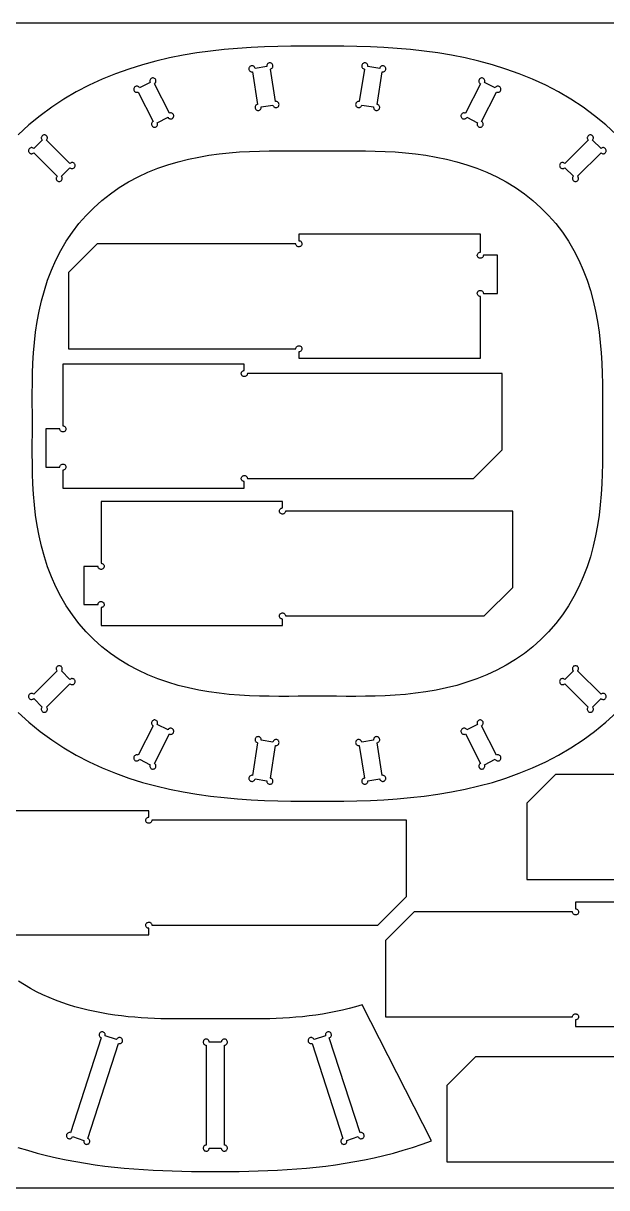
# Model space of a CAD drawing. Extents: x 0 to 2440, y -1470 to 1220.
# Drawn here: x 1014 to 1625, y 0 to 1220 of the extents above; entities that cross this region are included whole.
import ezdxf

# ---------------------------------------------------------------- set-up
doc = ezdxf.new("R2010")
doc.units = 0
doc.layers.add('CUT', color=1, linetype='Continuous')
doc.layers.add('REFERENCE-SHEET', color=8, linetype='Continuous')

msp = doc.modelspace()

# ---------------------------------------------------------------- linework, layer by layer
at = {"layer": 'CUT'}
for points in [[(1634.8, 1103.2), (1623.7, 1113.5), (1611.9, 1123.1), (1599.7, 1132.1), (1587, 1140.5), (1574, 1148.1), (1560.6, 1155.1), (1546.9, 1161.4), (1533, 1167), (1519, 1172), (1504.8, 1176.5), (1490.6, 1180.3), (1476.3, 1183.7), (1462, 1186.5), (1447.7, 1188.9), (1433.4, 1190.9), (1419.2, 1192.5), (1405.1, 1193.7), (1391, 1194.7), (1377, 1195.4), (1363, 1195.8), (1349.2, 1196.1), (1335.3, 1196.2), (1321.5, 1196.2), (1307.7, 1196.2), (1293.8, 1196.1), (1280, 1195.8), (1266, 1195.4), (1252, 1194.7), (1237.9, 1193.7), (1223.8, 1192.5), (1209.6, 1190.9), (1195.3, 1188.9), (1181, 1186.5), (1166.7, 1183.7), (1152.4, 1180.3), (1138.2, 1176.5), (1124, 1172), (1110, 1167), (1096.1, 1161.4), (1082.4, 1155.1), (1069, 1148.1), (1056, 1140.5), (1043.3, 1132.1), (1031.1, 1123.1), (1019.3, 1113.5), (1008.2, 1103.2)], [(1008.2, 498), (1019.3, 487.7), (1031.1, 478.1), (1043.3, 469.1), (1056, 460.7), (1069, 453.1), (1082.4, 446.1), (1096.1, 439.8), (1110, 434.2), (1124, 429.2), (1138.2, 424.7), (1152.4, 420.9), (1166.7, 417.5), (1181, 414.7), (1195.3, 412.3), (1209.6, 410.3), (1223.8, 408.7), (1237.9, 407.5), (1252, 406.5), (1266, 405.8), (1280, 405.4), (1293.8, 405.1), (1307.7, 405), (1321.5, 405), (1335.3, 405), (1349.2, 405.1), (1363, 405.4), (1377, 405.8), (1391, 406.5), (1405.1, 407.5), (1419.2, 408.7), (1433.4, 410.3), (1447.7, 412.3), (1462, 414.7), (1476.3, 417.5), (1490.6, 420.9), (1504.8, 424.7), (1519, 429.2), (1533, 434.2), (1546.9, 439.8), (1560.6, 446.1), (1574, 453.1), (1587, 460.7), (1599.7, 469.1), (1611.9, 478.1), (1623.7, 487.7), (1634.8, 498)], [(1688.5, 433), (1571, 433), (1541, 403), (1541, 323), (1688.5, 323)], [(955, 265), (1145, 265), (1145, 271.8), (1144.3, 271.9), (1143.7, 272.1), (1143.1, 272.4), (1142.6, 272.9), (1142.2, 273.5), (1141.9, 274.1), (1141.8, 274.8), (1141.8, 275.5), (1142, 276.1), (1142.3, 276.7), (1142.7, 277.3), (1143.3, 277.7), (1143.9, 278), (1144.5, 278.2), (1145.2, 278.2), (1145.9, 278.1), (1146.5, 277.8), (1147.1, 277.4), (1147.6, 276.9), (1147.9, 276.3), (1148.1, 275.7), (1148.2, 275), (1384.9, 275), (1414.9, 305), (1414.9, 385), (1148.2, 385), (1148.1, 384.3), (1147.9, 383.7), (1147.6, 383.1), (1147.1, 382.6), (1146.5, 382.2), (1145.9, 381.9), (1145.2, 381.8), (1144.5, 381.8), (1143.9, 382), (1143.3, 382.3), (1142.7, 382.7), (1142.3, 383.3), (1142, 383.9), (1141.8, 384.5), (1141.8, 385.2), (1141.9, 385.9), (1142.2, 386.5), (1142.6, 387.1), (1143.1, 387.6), (1143.7, 387.9), (1144.3, 388.1), (1145, 388.2), (1145, 395), (955, 395)], [(1781.9, 299), (1591.9, 299), (1591.9, 292.2), (1592.6, 292.1), (1593.3, 291.9), (1593.8, 291.6), (1594.3, 291.1), (1594.7, 290.5), (1595, 289.9), (1595.1, 289.2), (1595.1, 288.5), (1594.9, 287.9), (1594.6, 287.3), (1594.2, 286.7), (1593.7, 286.3), (1593, 286), (1592.4, 285.8), (1591.7, 285.8), (1591, 285.9), (1590.4, 286.2), (1589.8, 286.6), (1589.4, 287.1), (1589, 287.7), (1588.8, 288.3), (1588.7, 289), (1423, 289), (1393, 259), (1393, 179), (1588.7, 179), (1588.8, 179.7), (1589, 180.3), (1589.4, 180.9), (1589.8, 181.4), (1590.4, 181.8), (1591, 182.1), (1591.7, 182.2), (1592.4, 182.2), (1593, 182), (1593.7, 181.7), (1594.2, 181.3), (1594.6, 180.7), (1594.9, 180.1), (1595.1, 179.5), (1595.1, 178.8), (1595, 178.1), (1594.7, 177.5), (1594.3, 176.9), (1593.8, 176.4), (1593.3, 176.1), (1592.6, 175.9), (1591.9, 175.8), (1591.9, 169), (1781.9, 169)], [(1007.9, 42.3), (1017.9, 39.2), (1028, 36.3), (1038, 33.8), (1048.2, 31.4), (1058.3, 29.2), (1068.5, 27.3), (1078.6, 25.6), (1088.8, 24.1), (1098.9, 22.7), (1109.1, 21.5), (1119.2, 20.5), (1129.3, 19.7), (1139.4, 19), (1149.5, 18.4), (1159.6, 17.9), (1169.6, 17.6), (1179.6, 17.3), (1189.6, 17.1), (1199.6, 17), (1209.6, 17), (1219.6, 17), (1229.6, 17), (1239.6, 17.1), (1249.6, 17.3), (1259.6, 17.6), (1269.7, 17.9), (1279.7, 18.4), (1289.8, 19), (1299.9, 19.7), (1310, 20.5), (1320.2, 21.5), (1330.3, 22.7), (1340.5, 24.1), (1350.6, 25.6), (1360.8, 27.3), (1370.9, 29.2), (1381.1, 31.4), (1391.2, 33.8), (1401.3, 36.3), (1411.3, 39.2), (1421.3, 42.3), (1431.3, 45.6), (1441.1, 49.2), (1368.5, 191.7), (1361.6, 189.6), (1354.7, 187.7), (1347.8, 186), (1340.8, 184.5), (1333.9, 183.1), (1326.9, 181.9), (1319.9, 180.9), (1312.9, 180), (1306, 179.2), (1299.1, 178.6), (1292.2, 178.1), (1285.3, 177.7), (1278.4, 177.4), (1271.6, 177.1), (1264.8, 177), (1258, 176.9), (1251.3, 176.8), (1244.6, 176.8), (1237.9, 176.9), (1231.2, 176.9), (1224.6, 177), (1217.9, 177), (1211.3, 177), (1204.7, 177), (1198, 176.9), (1191.4, 176.9), (1184.7, 176.8), (1178, 176.8), (1171.2, 176.9), (1164.5, 177), (1157.7, 177.1), (1150.8, 177.4), (1144, 177.7), (1137.1, 178.1), (1130.2, 178.6), (1123.3, 179.2), (1116.3, 180), (1109.3, 180.9), (1102.4, 181.9), (1095.4, 183.1), (1088.4, 184.5), (1081.5, 186), (1074.5, 187.7), (1067.6, 189.6), (1060.7, 191.7), (1053.9, 194), (1047.2, 196.6), (1040.5, 199.3), (1033.9, 202.2), (1027.4, 205.4), (1021, 208.8), (1014.7, 212.4), (1008.6, 216.3)], [(1652.7, 137), (1487, 137), (1457, 107), (1457, 27), (1652.7, 27)]]:
    msp.add_lwpolyline(points, dxfattribs=at)
for points in [[(1275, 1134.3), (1275.2, 1133.6), (1275.5, 1133), (1276, 1132.5), (1276.5, 1132.1), (1277.1, 1131.8), (1277.8, 1131.6), (1278.5, 1131.6), (1279.1, 1131.7), (1279.8, 1132), (1280.3, 1132.4), (1280.8, 1132.9), (1281.1, 1133.5), (1281.3, 1134.2), (1281.4, 1134.8), (1281.3, 1135.5), (1281.1, 1136.2), (1280.7, 1136.8), (1280.2, 1137.2), (1279.7, 1137.6), (1279, 1137.9), (1278.4, 1138), (1277.7, 1138), (1272.3, 1172.1), (1272.9, 1172.3), (1273.5, 1172.6), (1274.1, 1173.1), (1274.5, 1173.6), (1274.8, 1174.2), (1274.9, 1174.9), (1275, 1175.6), (1274.8, 1176.2), (1274.6, 1176.9), (1274.2, 1177.4), (1273.7, 1177.9), (1273.1, 1178.2), (1272.4, 1178.4), (1271.7, 1178.5), (1271, 1178.4), (1270.4, 1178.2), (1269.8, 1177.8), (1269.3, 1177.4), (1268.9, 1176.8), (1268.7, 1176.2), (1268.6, 1175.5), (1268.6, 1174.8), (1256.2, 1172.8), (1256, 1173.5), (1255.7, 1174.1), (1255.2, 1174.6), (1254.7, 1175), (1254.1, 1175.3), (1253.4, 1175.5), (1252.7, 1175.5), (1252.1, 1175.4), (1251.4, 1175.1), (1250.9, 1174.7), (1250.4, 1174.2), (1250.1, 1173.6), (1249.9, 1173), (1249.8, 1172.3), (1249.9, 1171.6), (1250.1, 1171), (1250.5, 1170.4), (1250.9, 1169.9), (1251.5, 1169.5), (1252.1, 1169.2), (1252.8, 1169.1), (1253.5, 1169.2), (1258.9, 1135), (1258.3, 1134.8), (1257.7, 1134.5), (1257.1, 1134.1), (1256.7, 1133.5), (1256.4, 1132.9), (1256.2, 1132.2), (1256.2, 1131.6), (1256.4, 1130.9), (1256.6, 1130.3), (1257, 1129.7), (1257.5, 1129.2), (1258.1, 1128.9), (1258.8, 1128.7), (1259.5, 1128.6), (1260.1, 1128.7), (1260.8, 1128.9), (1261.4, 1129.3), (1261.9, 1129.8), (1262.3, 1130.3), (1262.5, 1131), (1262.6, 1131.6), (1262.6, 1132.3)], [(1380.4, 1132.3), (1380.4, 1131.6), (1380.5, 1131), (1380.7, 1130.3), (1381.1, 1129.8), (1381.6, 1129.3), (1382.2, 1128.9), (1382.9, 1128.7), (1383.5, 1128.6), (1384.2, 1128.7), (1384.9, 1128.9), (1385.5, 1129.2), (1386, 1129.7), (1386.4, 1130.3), (1386.6, 1130.9), (1386.8, 1131.6), (1386.8, 1132.2), (1386.6, 1132.9), (1386.3, 1133.5), (1385.9, 1134.1), (1385.3, 1134.5), (1384.7, 1134.8), (1384.1, 1135), (1389.5, 1169.2), (1390.2, 1169.1), (1390.9, 1169.2), (1391.5, 1169.5), (1392.1, 1169.9), (1392.5, 1170.4), (1392.9, 1171), (1393.1, 1171.6), (1393.2, 1172.3), (1393.1, 1173), (1392.9, 1173.6), (1392.6, 1174.2), (1392.1, 1174.7), (1391.6, 1175.1), (1390.9, 1175.4), (1390.3, 1175.5), (1389.6, 1175.5), (1388.9, 1175.3), (1388.3, 1175), (1387.8, 1174.6), (1387.3, 1174.1), (1387, 1173.5), (1386.8, 1172.8), (1374.4, 1174.8), (1374.4, 1175.5), (1374.3, 1176.2), (1374.1, 1176.8), (1373.7, 1177.4), (1373.2, 1177.8), (1372.6, 1178.2), (1372, 1178.4), (1371.3, 1178.5), (1370.6, 1178.4), (1369.9, 1178.2), (1369.3, 1177.9), (1368.8, 1177.4), (1368.4, 1176.9), (1368.2, 1176.2), (1368, 1175.6), (1368.1, 1174.9), (1368.2, 1174.2), (1368.5, 1173.6), (1368.9, 1173.1), (1369.5, 1172.6), (1370.1, 1172.3), (1370.7, 1172.1), (1365.3, 1138), (1364.6, 1138), (1364, 1137.9), (1363.3, 1137.6), (1362.8, 1137.2), (1362.3, 1136.8), (1361.9, 1136.2), (1361.7, 1135.5), (1361.6, 1134.8), (1361.7, 1134.2), (1361.9, 1133.5), (1362.2, 1132.9), (1362.7, 1132.4), (1363.2, 1132), (1363.9, 1131.7), (1364.5, 1131.6), (1365.2, 1131.6), (1365.9, 1131.8), (1366.5, 1132.1), (1367, 1132.5), (1367.5, 1133), (1367.8, 1133.6), (1368, 1134.3)], [(1165.1, 1121.5), (1165.4, 1120.9), (1165.9, 1120.4), (1166.5, 1120.1), (1167.1, 1119.8), (1167.8, 1119.8), (1168.5, 1119.8), (1169.2, 1120), (1169.8, 1120.3), (1170.3, 1120.8), (1170.7, 1121.3), (1171, 1122), (1171.1, 1122.6), (1171.1, 1123.3), (1170.9, 1124), (1170.7, 1124.6), (1170.2, 1125.2), (1169.7, 1125.6), (1169.1, 1125.9), (1168.5, 1126.1), (1167.8, 1126.2), (1167.1, 1126), (1166.5, 1125.8), (1150.8, 1156.6), (1151.3, 1157), (1151.8, 1157.5), (1152.2, 1158.1), (1152.4, 1158.7), (1152.5, 1159.4), (1152.4, 1160.1), (1152.2, 1160.7), (1151.9, 1161.3), (1151.5, 1161.8), (1150.9, 1162.2), (1150.3, 1162.5), (1149.6, 1162.7), (1148.9, 1162.7), (1148.3, 1162.5), (1147.6, 1162.2), (1147.1, 1161.8), (1146.7, 1161.3), (1146.3, 1160.7), (1146.1, 1160), (1146.1, 1159.3), (1146.2, 1158.7), (1146.5, 1158), (1135.2, 1152.3), (1134.8, 1152.9), (1134.4, 1153.4), (1133.8, 1153.7), (1133.1, 1154), (1132.5, 1154.1), (1131.8, 1154), (1131.1, 1153.8), (1130.5, 1153.5), (1130, 1153), (1129.6, 1152.5), (1129.3, 1151.8), (1129.2, 1151.2), (1129.2, 1150.5), (1129.3, 1149.8), (1129.6, 1149.2), (1130, 1148.7), (1130.6, 1148.2), (1131.2, 1147.9), (1131.8, 1147.7), (1132.5, 1147.7), (1133.2, 1147.8), (1133.8, 1148), (1149.5, 1117.2), (1149, 1116.8), (1148.5, 1116.3), (1148.1, 1115.7), (1147.9, 1115.1), (1147.8, 1114.4), (1147.8, 1113.7), (1148, 1113.1), (1148.4, 1112.5), (1148.8, 1112), (1149.4, 1111.6), (1150, 1111.3), (1150.7, 1111.1), (1151.4, 1111.1), (1152, 1111.3), (1152.6, 1111.6), (1153.2, 1112), (1153.6, 1112.5), (1154, 1113.1), (1154.1, 1113.8), (1154.2, 1114.5), (1154.1, 1115.1), (1153.8, 1115.8)], [(1489.2, 1115.8), (1488.9, 1115.1), (1488.8, 1114.5), (1488.9, 1113.8), (1489, 1113.1), (1489.4, 1112.5), (1489.8, 1112), (1490.4, 1111.6), (1491, 1111.3), (1491.6, 1111.1), (1492.3, 1111.1), (1493, 1111.3), (1493.6, 1111.6), (1494.2, 1112), (1494.6, 1112.5), (1495, 1113.1), (1495.2, 1113.7), (1495.2, 1114.4), (1495.1, 1115.1), (1494.9, 1115.7), (1494.5, 1116.3), (1494, 1116.8), (1493.5, 1117.2), (1509.2, 1148), (1509.8, 1147.8), (1510.5, 1147.7), (1511.2, 1147.7), (1511.8, 1147.9), (1512.4, 1148.2), (1513, 1148.7), (1513.4, 1149.2), (1513.7, 1149.8), (1513.8, 1150.5), (1513.8, 1151.2), (1513.7, 1151.8), (1513.4, 1152.5), (1513, 1153), (1512.5, 1153.5), (1511.9, 1153.8), (1511.2, 1154), (1510.5, 1154.1), (1509.9, 1154), (1509.2, 1153.7), (1508.6, 1153.4), (1508.2, 1152.9), (1507.8, 1152.3), (1496.5, 1158), (1496.8, 1158.7), (1496.9, 1159.3), (1496.9, 1160), (1496.7, 1160.7), (1496.3, 1161.3), (1495.9, 1161.8), (1495.4, 1162.2), (1494.7, 1162.5), (1494.1, 1162.7), (1493.4, 1162.7), (1492.7, 1162.5), (1492.1, 1162.2), (1491.5, 1161.8), (1491.1, 1161.3), (1490.8, 1160.7), (1490.6, 1160.1), (1490.5, 1159.4), (1490.6, 1158.7), (1490.8, 1158.1), (1491.2, 1157.5), (1491.7, 1157), (1492.2, 1156.6), (1476.5, 1125.8), (1475.9, 1126), (1475.2, 1126.2), (1474.5, 1126.1), (1473.9, 1125.9), (1473.3, 1125.6), (1472.8, 1125.2), (1472.3, 1124.6), (1472.1, 1124), (1471.9, 1123.3), (1471.9, 1122.6), (1472, 1122), (1472.3, 1121.3), (1472.7, 1120.8), (1473.2, 1120.3), (1473.8, 1120), (1474.5, 1119.8), (1475.2, 1119.8), (1475.9, 1119.8), (1476.5, 1120.1), (1477.1, 1120.4), (1477.6, 1120.9), (1477.9, 1121.5)], [(1062.3, 1068.7), (1062.9, 1068.3), (1063.5, 1067.9), (1064.1, 1067.8), (1064.8, 1067.8), (1065.5, 1067.9), (1066.1, 1068.1), (1066.7, 1068.5), (1067.2, 1069), (1067.5, 1069.6), (1067.7, 1070.3), (1067.8, 1070.9), (1067.7, 1071.6), (1067.5, 1072.3), (1067.2, 1072.9), (1066.7, 1073.4), (1066.1, 1073.8), (1065.5, 1074), (1064.8, 1074.1), (1064.1, 1074.1), (1063.5, 1073.9), (1062.9, 1073.6), (1062.3, 1073.2), (1037.9, 1097.7), (1038.3, 1098.2), (1038.6, 1098.8), (1038.8, 1099.5), (1038.8, 1100.2), (1038.7, 1100.8), (1038.4, 1101.5), (1038, 1102), (1037.5, 1102.5), (1036.9, 1102.8), (1036.3, 1103.1), (1035.6, 1103.1), (1034.9, 1103.1), (1034.3, 1102.8), (1033.7, 1102.5), (1033.2, 1102), (1032.8, 1101.5), (1032.5, 1100.8), (1032.4, 1100.2), (1032.4, 1099.5), (1032.6, 1098.8), (1032.9, 1098.2), (1033.3, 1097.7), (1024.4, 1088.8), (1023.9, 1089.2), (1023.3, 1089.5), (1022.6, 1089.7), (1021.9, 1089.7), (1021.3, 1089.6), (1020.6, 1089.3), (1020.1, 1088.9), (1019.6, 1088.4), (1019.3, 1087.8), (1019, 1087.2), (1019, 1086.5), (1019, 1085.8), (1019.3, 1085.2), (1019.6, 1084.6), (1020.1, 1084.1), (1020.6, 1083.7), (1021.3, 1083.4), (1021.9, 1083.3), (1022.6, 1083.3), (1023.3, 1083.5), (1023.9, 1083.8), (1024.4, 1084.2), (1048.9, 1059.8), (1048.5, 1059.2), (1048.2, 1058.6), (1048, 1058), (1048, 1057.3), (1048.1, 1056.6), (1048.3, 1056), (1048.7, 1055.4), (1049.2, 1054.9), (1049.8, 1054.6), (1050.5, 1054.4), (1051.2, 1054.3), (1051.8, 1054.4), (1052.5, 1054.6), (1053.1, 1054.9), (1053.6, 1055.4), (1054, 1056), (1054.2, 1056.6), (1054.3, 1057.3), (1054.3, 1058), (1054.2, 1058.6), (1053.8, 1059.2), (1053.4, 1059.8)], [(1589.6, 1059.8), (1589.2, 1059.2), (1588.8, 1058.6), (1588.7, 1058), (1588.7, 1057.3), (1588.8, 1056.6), (1589, 1056), (1589.4, 1055.4), (1589.9, 1054.9), (1590.5, 1054.6), (1591.2, 1054.4), (1591.8, 1054.3), (1592.5, 1054.4), (1593.2, 1054.6), (1593.8, 1054.9), (1594.3, 1055.4), (1594.7, 1056), (1594.9, 1056.6), (1595, 1057.3), (1595, 1058), (1594.8, 1058.6), (1594.5, 1059.2), (1594.1, 1059.8), (1618.6, 1084.2), (1619.1, 1083.8), (1619.7, 1083.5), (1620.4, 1083.3), (1621.1, 1083.3), (1621.7, 1083.4), (1622.4, 1083.7), (1622.9, 1084.1), (1623.4, 1084.6), (1623.7, 1085.2), (1624, 1085.8), (1624, 1086.5), (1624, 1087.2), (1623.7, 1087.8), (1623.4, 1088.4), (1622.9, 1088.9), (1622.4, 1089.3), (1621.7, 1089.6), (1621.1, 1089.7), (1620.4, 1089.7), (1619.7, 1089.5), (1619.1, 1089.2), (1618.6, 1088.8), (1609.7, 1097.7), (1610.1, 1098.2), (1610.4, 1098.8), (1610.6, 1099.5), (1610.6, 1100.2), (1610.5, 1100.8), (1610.2, 1101.5), (1609.8, 1102), (1609.3, 1102.5), (1608.7, 1102.8), (1608.1, 1103.1), (1607.4, 1103.1), (1606.7, 1103.1), (1606.1, 1102.8), (1605.5, 1102.5), (1605, 1102), (1604.6, 1101.5), (1604.3, 1100.8), (1604.2, 1100.2), (1604.2, 1099.5), (1604.4, 1098.8), (1604.7, 1098.2), (1605.1, 1097.7), (1580.7, 1073.2), (1580.1, 1073.6), (1579.5, 1073.9), (1578.9, 1074.1), (1578.2, 1074.1), (1577.5, 1074), (1576.9, 1073.8), (1576.3, 1073.4), (1575.8, 1072.9), (1575.5, 1072.3), (1575.3, 1071.6), (1575.2, 1070.9), (1575.3, 1070.3), (1575.5, 1069.6), (1575.8, 1069), (1576.3, 1068.5), (1576.9, 1068.1), (1577.5, 1067.9), (1578.2, 1067.8), (1578.9, 1067.8), (1579.5, 1067.9), (1580.1, 1068.3), (1580.7, 1068.7)], [(1620, 790.2), (1620.1, 779.7), (1620.1, 769.2), (1620, 758.6), (1619.8, 748), (1619.4, 737.3), (1618.7, 726.5), (1617.8, 715.6), (1616.6, 704.7), (1614.9, 693.8), (1612.9, 682.9), (1610.4, 672), (1607.4, 661.1), (1604, 650.4), (1599.9, 639.9), (1595.3, 629.5), (1590.2, 619.4), (1584.4, 609.6), (1578.1, 600.1), (1571.2, 591.1), (1563.7, 582.5), (1555.7, 574.4), (1547.2, 566.8), (1538.3, 559.8), (1529, 553.3), (1519.3, 547.4), (1509.3, 542.1), (1499.1, 537.3), (1488.6, 533.1), (1478, 529.5), (1467.4, 526.3), (1456.6, 523.6), (1445.8, 521.3), (1435.1, 519.5), (1424.3, 518), (1413.7, 516.9), (1403.1, 516), (1392.6, 515.5), (1382.2, 515.1), (1371.9, 514.9), (1361.7, 514.8), (1351.5, 514.8), (1341.5, 514.9), (1331.5, 515), (1321.5, 515), (1311.5, 515), (1301.5, 514.9), (1291.5, 514.8), (1281.3, 514.8), (1271.1, 514.9), (1260.8, 515.1), (1250.4, 515.5), (1239.9, 516), (1229.3, 516.9), (1218.7, 518), (1207.9, 519.5), (1197.2, 521.3), (1186.4, 523.6), (1175.6, 526.3), (1165, 529.5), (1154.4, 533.1), (1143.9, 537.3), (1133.7, 542.1), (1123.7, 547.4), (1114, 553.3), (1104.7, 559.8), (1095.8, 566.8), (1087.3, 574.4), (1079.3, 582.5), (1071.8, 591.1), (1064.9, 600.1), (1058.6, 609.6), (1052.8, 619.4), (1047.7, 629.5), (1043.1, 639.9), (1039, 650.4), (1035.6, 661.1), (1032.6, 672), (1030.1, 682.9), (1028.1, 693.8), (1026.4, 704.7), (1025.2, 715.6), (1024.3, 726.5), (1023.6, 737.3), (1023.2, 748), (1023, 758.6), (1022.9, 769.2), (1022.9, 779.7), (1023, 790.2), (1023, 800.6), (1023, 811), (1022.9, 821.5), (1022.9, 832), (1023, 842.6), (1023.2, 853.2), (1023.6, 863.9), (1024.3, 874.7), (1025.2, 885.6), (1026.4, 896.5), (1028.1, 907.4), (1030.1, 918.3), (1032.6, 929.2), (1035.6, 940.1), (1039, 950.8), (1043.1, 961.3), (1047.7, 971.7), (1052.8, 981.8), (1058.6, 991.6), (1064.9, 1001.1), (1071.8, 1010.1), (1079.3, 1018.7), (1087.3, 1026.8), (1095.8, 1034.4), (1104.7, 1041.4), (1114, 1047.9), (1123.7, 1053.8), (1133.7, 1059.1), (1143.9, 1063.9), (1154.4, 1068.1), (1165, 1071.7), (1175.6, 1074.9), (1186.4, 1077.6), (1197.2, 1079.9), (1207.9, 1081.7), (1218.7, 1083.2), (1229.3, 1084.3), (1239.9, 1085.2), (1250.4, 1085.7), (1260.8, 1086.1), (1271.1, 1086.3), (1281.3, 1086.4), (1291.5, 1086.4), (1301.5, 1086.3), (1311.5, 1086.2), (1321.5, 1086.2), (1331.5, 1086.2), (1341.5, 1086.3), (1351.5, 1086.4), (1361.7, 1086.4), (1371.9, 1086.3), (1382.2, 1086.1), (1392.6, 1085.7), (1403.1, 1085.2), (1413.7, 1084.3), (1424.3, 1083.2), (1435.1, 1081.7), (1445.8, 1079.9), (1456.6, 1077.6), (1467.4, 1074.9), (1478, 1071.7), (1488.6, 1068.1), (1499.1, 1063.9), (1509.3, 1059.1), (1519.3, 1053.8), (1529, 1047.9), (1538.3, 1041.4), (1547.2, 1034.4), (1555.7, 1026.8), (1563.7, 1018.7), (1571.2, 1010.1), (1578.1, 1001.1), (1584.4, 991.6), (1590.2, 981.8), (1595.3, 971.7), (1599.9, 961.3), (1604, 950.8), (1607.4, 940.1), (1610.4, 929.2), (1612.9, 918.3), (1614.9, 907.4), (1616.6, 896.5), (1617.8, 885.6), (1618.7, 874.7), (1619.4, 863.9), (1619.8, 853.2), (1620, 842.6), (1620.1, 832), (1620.1, 821.5), (1620, 811), (1620, 800.6)], [(1492.2, 869), (1492.2, 933.8), (1491.5, 933.9), (1490.9, 934.1), (1490.3, 934.4), (1489.8, 934.9), (1489.4, 935.5), (1489.1, 936.1), (1489, 936.8), (1489, 937.5), (1489.2, 938.1), (1489.5, 938.7), (1489.9, 939.3), (1490.5, 939.7), (1491.1, 940), (1491.7, 940.2), (1492.4, 940.2), (1493.1, 940.1), (1493.7, 939.8), (1494.3, 939.4), (1494.7, 938.9), (1495.1, 938.3), (1495.3, 937.7), (1495.4, 937), (1510.2, 937), (1510.2, 977), (1495.4, 977), (1495.3, 976.3), (1495.1, 975.7), (1494.7, 975.1), (1494.3, 974.6), (1493.7, 974.2), (1493.1, 973.9), (1492.4, 973.8), (1491.7, 973.8), (1491.1, 974), (1490.5, 974.3), (1489.9, 974.7), (1489.5, 975.3), (1489.2, 975.9), (1489, 976.5), (1489, 977.2), (1489.1, 977.9), (1489.4, 978.5), (1489.8, 979.1), (1490.3, 979.6), (1490.9, 979.9), (1491.5, 980.1), (1492.2, 980.2), (1492.2, 999), (1302.2, 999), (1302.2, 992.2), (1302.9, 992.1), (1303.5, 991.9), (1304.1, 991.6), (1304.6, 991.1), (1305, 990.5), (1305.3, 989.9), (1305.4, 989.2), (1305.4, 988.5), (1305.2, 987.9), (1304.9, 987.3), (1304.4, 986.7), (1303.9, 986.3), (1303.3, 986), (1302.6, 985.8), (1302, 985.8), (1301.3, 985.9), (1300.7, 986.2), (1300.1, 986.6), (1299.6, 987.1), (1299.3, 987.7), (1299.1, 988.3), (1299, 989), (1091, 989), (1061, 959), (1061, 879), (1299, 879), (1299.1, 879.7), (1299.3, 880.3), (1299.6, 880.9), (1300.1, 881.4), (1300.7, 881.8), (1301.3, 882.1), (1302, 882.2), (1302.6, 882.2), (1303.3, 882), (1303.9, 881.7), (1304.4, 881.3), (1304.9, 880.7), (1305.2, 880.1), (1305.4, 879.5), (1305.4, 878.8), (1305.3, 878.1), (1305, 877.5), (1304.6, 876.9), (1304.1, 876.4), (1303.5, 876.1), (1302.9, 875.9), (1302.2, 875.8), (1302.2, 869)], [(1055, 863), (1055, 798.2), (1055.7, 798.1), (1056.3, 797.9), (1056.9, 797.6), (1057.4, 797.1), (1057.8, 796.5), (1058.1, 795.9), (1058.2, 795.2), (1058.2, 794.5), (1058, 793.9), (1057.7, 793.3), (1057.3, 792.7), (1056.7, 792.3), (1056.1, 792), (1055.5, 791.8), (1054.8, 791.8), (1054.1, 791.9), (1053.5, 792.2), (1052.9, 792.6), (1052.4, 793.1), (1052.1, 793.7), (1051.9, 794.3), (1051.8, 795), (1037, 795), (1037, 755), (1051.8, 755), (1051.9, 755.7), (1052.1, 756.3), (1052.4, 756.9), (1052.9, 757.4), (1053.5, 757.8), (1054.1, 758.1), (1054.8, 758.2), (1055.5, 758.2), (1056.1, 758), (1056.7, 757.7), (1057.3, 757.3), (1057.7, 756.7), (1058, 756.1), (1058.2, 755.5), (1058.2, 754.8), (1058.1, 754.1), (1057.8, 753.5), (1057.4, 752.9), (1056.9, 752.4), (1056.3, 752.1), (1055.7, 751.9), (1055, 751.8), (1055, 733), (1245, 733), (1245, 739.8), (1244.3, 739.9), (1243.7, 740.1), (1243.1, 740.4), (1242.6, 740.9), (1242.2, 741.5), (1241.9, 742.1), (1241.8, 742.8), (1241.8, 743.5), (1242, 744.1), (1242.3, 744.7), (1242.7, 745.3), (1243.3, 745.7), (1243.9, 746), (1244.5, 746.2), (1245.2, 746.2), (1245.9, 746.1), (1246.5, 745.8), (1247.1, 745.4), (1247.6, 744.9), (1247.9, 744.3), (1248.1, 743.7), (1248.2, 743), (1484.9, 743), (1514.9, 773), (1514.9, 853), (1248.2, 853), (1248.1, 852.3), (1247.9, 851.7), (1247.6, 851.1), (1247.1, 850.6), (1246.5, 850.2), (1245.9, 849.9), (1245.2, 849.8), (1244.5, 849.8), (1243.9, 850), (1243.3, 850.3), (1242.7, 850.7), (1242.3, 851.3), (1242, 851.9), (1241.8, 852.5), (1241.8, 853.2), (1241.9, 853.9), (1242.2, 854.5), (1242.6, 855.1), (1243.1, 855.6), (1243.7, 855.9), (1244.3, 856.1), (1245, 856.2), (1245, 863)], [(1095, 719), (1095, 654.2), (1095.7, 654.1), (1096.3, 653.9), (1096.9, 653.6), (1097.4, 653.1), (1097.8, 652.5), (1098.1, 651.9), (1098.2, 651.2), (1098.2, 650.5), (1098, 649.9), (1097.7, 649.3), (1097.3, 648.7), (1096.7, 648.3), (1096.1, 648), (1095.5, 647.8), (1094.8, 647.8), (1094.1, 647.9), (1093.5, 648.2), (1092.9, 648.6), (1092.4, 649.1), (1092.1, 649.7), (1091.9, 650.3), (1091.8, 651), (1077, 651), (1077, 611), (1091.8, 611), (1091.9, 611.7), (1092.1, 612.3), (1092.4, 612.9), (1092.9, 613.4), (1093.5, 613.8), (1094.1, 614.1), (1094.8, 614.2), (1095.5, 614.2), (1096.1, 614), (1096.7, 613.7), (1097.3, 613.3), (1097.7, 612.7), (1098, 612.1), (1098.2, 611.5), (1098.2, 610.8), (1098.1, 610.1), (1097.8, 609.5), (1097.4, 608.9), (1096.9, 608.4), (1096.3, 608.1), (1095.7, 607.9), (1095, 607.8), (1095, 589), (1285, 589), (1285, 595.8), (1284.3, 595.9), (1283.7, 596.1), (1283.1, 596.4), (1282.6, 596.9), (1282.2, 597.5), (1281.9, 598.1), (1281.8, 598.8), (1281.8, 599.5), (1282, 600.1), (1282.3, 600.7), (1282.7, 601.3), (1283.3, 601.7), (1283.9, 602), (1284.5, 602.2), (1285.2, 602.2), (1285.9, 602.1), (1286.5, 601.8), (1287.1, 601.4), (1287.6, 600.9), (1287.9, 600.3), (1288.1, 599.7), (1288.2, 599), (1496.2, 599), (1526.2, 629), (1526.2, 709), (1288.2, 709), (1288.1, 708.3), (1287.9, 707.7), (1287.6, 707.1), (1287.1, 706.6), (1286.5, 706.2), (1285.9, 705.9), (1285.2, 705.8), (1284.5, 705.8), (1283.9, 706), (1283.3, 706.3), (1282.7, 706.7), (1282.3, 707.3), (1282, 707.9), (1281.8, 708.5), (1281.8, 709.2), (1281.9, 709.9), (1282.2, 710.5), (1282.6, 711.1), (1283.1, 711.6), (1283.7, 711.9), (1284.3, 712.1), (1285, 712.2), (1285, 719)], [(1053.4, 541.4), (1053.8, 542), (1054.2, 542.6), (1054.3, 543.2), (1054.3, 543.9), (1054.2, 544.6), (1054, 545.2), (1053.6, 545.8), (1053.1, 546.3), (1052.5, 546.6), (1051.8, 546.8), (1051.2, 546.9), (1050.5, 546.8), (1049.8, 546.6), (1049.2, 546.3), (1048.7, 545.8), (1048.3, 545.2), (1048.1, 544.6), (1048, 543.9), (1048, 543.2), (1048.2, 542.6), (1048.5, 542), (1048.9, 541.4), (1024.4, 517), (1023.9, 517.4), (1023.3, 517.7), (1022.6, 517.9), (1021.9, 517.9), (1021.3, 517.8), (1020.6, 517.5), (1020.1, 517.1), (1019.6, 516.6), (1019.3, 516), (1019, 515.4), (1019, 514.7), (1019, 514), (1019.3, 513.4), (1019.6, 512.8), (1020.1, 512.3), (1020.6, 511.9), (1021.3, 511.6), (1021.9, 511.5), (1022.6, 511.5), (1023.3, 511.7), (1023.9, 512), (1024.4, 512.4), (1033.3, 503.5), (1032.9, 503), (1032.6, 502.4), (1032.4, 501.7), (1032.4, 501), (1032.5, 500.4), (1032.8, 499.7), (1033.2, 499.2), (1033.7, 498.7), (1034.3, 498.4), (1034.9, 498.1), (1035.6, 498.1), (1036.3, 498.1), (1036.9, 498.4), (1037.5, 498.7), (1038, 499.2), (1038.4, 499.7), (1038.7, 500.4), (1038.8, 501), (1038.8, 501.7), (1038.6, 502.4), (1038.3, 503), (1037.9, 503.5), (1062.3, 528), (1062.9, 527.6), (1063.5, 527.3), (1064.1, 527.1), (1064.8, 527.1), (1065.5, 527.2), (1066.1, 527.4), (1066.7, 527.8), (1067.2, 528.3), (1067.5, 528.9), (1067.7, 529.6), (1067.8, 530.3), (1067.7, 530.9), (1067.5, 531.6), (1067.2, 532.2), (1066.7, 532.7), (1066.1, 533.1), (1065.5, 533.3), (1064.8, 533.4), (1064.1, 533.4), (1063.5, 533.3), (1062.9, 532.9), (1062.3, 532.5)], [(1580.7, 532.5), (1580.1, 532.9), (1579.5, 533.3), (1578.9, 533.4), (1578.2, 533.4), (1577.5, 533.3), (1576.9, 533.1), (1576.3, 532.7), (1575.8, 532.2), (1575.5, 531.6), (1575.3, 530.9), (1575.2, 530.3), (1575.3, 529.6), (1575.5, 528.9), (1575.8, 528.3), (1576.3, 527.8), (1576.9, 527.4), (1577.5, 527.2), (1578.2, 527.1), (1578.9, 527.1), (1579.5, 527.3), (1580.1, 527.6), (1580.7, 528), (1605.1, 503.5), (1604.7, 503), (1604.4, 502.4), (1604.2, 501.7), (1604.2, 501), (1604.3, 500.4), (1604.6, 499.7), (1605, 499.2), (1605.5, 498.7), (1606.1, 498.4), (1606.7, 498.1), (1607.4, 498.1), (1608.1, 498.1), (1608.7, 498.4), (1609.3, 498.7), (1609.8, 499.2), (1610.2, 499.7), (1610.5, 500.4), (1610.6, 501), (1610.6, 501.7), (1610.4, 502.4), (1610.1, 503), (1609.7, 503.5), (1618.6, 512.4), (1619.1, 512), (1619.7, 511.7), (1620.4, 511.5), (1621.1, 511.5), (1621.7, 511.6), (1622.4, 511.9), (1622.9, 512.3), (1623.4, 512.8), (1623.7, 513.4), (1624, 514), (1624, 514.7), (1624, 515.4), (1623.7, 516), (1623.4, 516.6), (1622.9, 517.1), (1622.4, 517.5), (1621.7, 517.8), (1621.1, 517.9), (1620.4, 517.9), (1619.7, 517.7), (1619.1, 517.4), (1618.6, 517), (1594.1, 541.4), (1594.5, 542), (1594.8, 542.6), (1595, 543.2), (1595, 543.9), (1594.9, 544.6), (1594.7, 545.2), (1594.3, 545.8), (1593.8, 546.3), (1593.2, 546.6), (1592.5, 546.8), (1591.8, 546.9), (1591.2, 546.8), (1590.5, 546.6), (1589.9, 546.3), (1589.4, 545.8), (1589, 545.2), (1588.8, 544.6), (1588.7, 543.9), (1588.7, 543.2), (1588.8, 542.6), (1589.2, 542), (1589.6, 541.4)], [(1153.8, 485.4), (1154.1, 486.1), (1154.2, 486.7), (1154.1, 487.4), (1154, 488.1), (1153.6, 488.7), (1153.2, 489.2), (1152.6, 489.6), (1152, 489.9), (1151.4, 490.1), (1150.7, 490.1), (1150, 489.9), (1149.4, 489.6), (1148.8, 489.2), (1148.4, 488.7), (1148, 488.1), (1147.8, 487.5), (1147.8, 486.8), (1147.9, 486.1), (1148.1, 485.5), (1148.5, 484.9), (1149, 484.4), (1149.5, 484), (1133.8, 453.2), (1133.2, 453.4), (1132.5, 453.5), (1131.8, 453.5), (1131.2, 453.3), (1130.6, 453), (1130, 452.5), (1129.6, 452), (1129.3, 451.4), (1129.2, 450.7), (1129.2, 450), (1129.3, 449.4), (1129.6, 448.7), (1130, 448.2), (1130.5, 447.7), (1131.1, 447.4), (1131.8, 447.2), (1132.5, 447.1), (1133.1, 447.2), (1133.8, 447.5), (1134.4, 447.8), (1134.8, 448.3), (1135.2, 448.9), (1146.5, 443.2), (1146.2, 442.5), (1146.1, 441.9), (1146.1, 441.2), (1146.3, 440.5), (1146.7, 439.9), (1147.1, 439.4), (1147.6, 439), (1148.3, 438.7), (1148.9, 438.5), (1149.6, 438.5), (1150.3, 438.7), (1150.9, 439), (1151.5, 439.4), (1151.9, 439.9), (1152.2, 440.5), (1152.4, 441.1), (1152.5, 441.8), (1152.4, 442.5), (1152.2, 443.1), (1151.8, 443.7), (1151.3, 444.2), (1150.8, 444.6), (1166.5, 475.4), (1167.1, 475.2), (1167.8, 475), (1168.5, 475.1), (1169.1, 475.3), (1169.7, 475.6), (1170.2, 476), (1170.7, 476.6), (1170.9, 477.2), (1171.1, 477.9), (1171.1, 478.6), (1171, 479.2), (1170.7, 479.9), (1170.3, 480.4), (1169.8, 480.9), (1169.2, 481.2), (1168.5, 481.4), (1167.8, 481.4), (1167.1, 481.4), (1166.5, 481.1), (1165.9, 480.8), (1165.4, 480.3), (1165.1, 479.7)], [(1477.9, 479.7), (1477.6, 480.3), (1477.1, 480.8), (1476.5, 481.1), (1475.9, 481.4), (1475.2, 481.4), (1474.5, 481.4), (1473.8, 481.2), (1473.2, 480.9), (1472.7, 480.4), (1472.3, 479.9), (1472, 479.2), (1471.9, 478.6), (1471.9, 477.9), (1472.1, 477.2), (1472.3, 476.6), (1472.8, 476), (1473.3, 475.6), (1473.9, 475.3), (1474.5, 475.1), (1475.2, 475), (1475.9, 475.2), (1476.5, 475.4), (1492.2, 444.6), (1491.7, 444.2), (1491.2, 443.7), (1490.8, 443.1), (1490.6, 442.5), (1490.5, 441.8), (1490.6, 441.1), (1490.8, 440.5), (1491.1, 439.9), (1491.5, 439.4), (1492.1, 439), (1492.7, 438.7), (1493.4, 438.5), (1494.1, 438.5), (1494.7, 438.7), (1495.4, 439), (1495.9, 439.4), (1496.3, 439.9), (1496.7, 440.5), (1496.9, 441.2), (1496.9, 441.9), (1496.8, 442.5), (1496.5, 443.2), (1507.8, 448.9), (1508.2, 448.3), (1508.6, 447.8), (1509.2, 447.5), (1509.9, 447.2), (1510.5, 447.1), (1511.2, 447.2), (1511.9, 447.4), (1512.5, 447.7), (1513, 448.2), (1513.4, 448.7), (1513.7, 449.4), (1513.8, 450), (1513.8, 450.7), (1513.7, 451.4), (1513.4, 452), (1513, 452.5), (1512.4, 453), (1511.8, 453.3), (1511.2, 453.5), (1510.5, 453.5), (1509.8, 453.4), (1509.2, 453.2), (1493.5, 484), (1494, 484.4), (1494.5, 484.9), (1494.9, 485.5), (1495.1, 486.1), (1495.2, 486.8), (1495.2, 487.5), (1495, 488.1), (1494.6, 488.7), (1494.2, 489.2), (1493.6, 489.6), (1493, 489.9), (1492.3, 490.1), (1491.6, 490.1), (1491, 489.9), (1490.4, 489.6), (1489.8, 489.2), (1489.4, 488.7), (1489, 488.1), (1488.9, 487.4), (1488.8, 486.7), (1488.9, 486.1), (1489.2, 485.4)], [(1262.6, 468.9), (1262.6, 469.6), (1262.5, 470.2), (1262.3, 470.9), (1261.9, 471.4), (1261.4, 471.9), (1260.8, 472.3), (1260.1, 472.5), (1259.5, 472.6), (1258.8, 472.5), (1258.1, 472.3), (1257.5, 472), (1257, 471.5), (1256.6, 470.9), (1256.4, 470.3), (1256.2, 469.6), (1256.2, 469), (1256.4, 468.3), (1256.7, 467.7), (1257.1, 467.1), (1257.7, 466.7), (1258.3, 466.4), (1258.9, 466.2), (1253.5, 432), (1252.8, 432.1), (1252.1, 432), (1251.5, 431.7), (1250.9, 431.3), (1250.5, 430.8), (1250.1, 430.2), (1249.9, 429.6), (1249.8, 428.9), (1249.9, 428.2), (1250.1, 427.6), (1250.4, 427), (1250.9, 426.5), (1251.4, 426.1), (1252.1, 425.8), (1252.7, 425.7), (1253.4, 425.7), (1254.1, 425.9), (1254.7, 426.2), (1255.2, 426.6), (1255.7, 427.1), (1256, 427.7), (1256.2, 428.4), (1268.6, 426.4), (1268.6, 425.7), (1268.7, 425), (1268.9, 424.4), (1269.3, 423.8), (1269.8, 423.4), (1270.4, 423), (1271, 422.8), (1271.7, 422.7), (1272.4, 422.8), (1273.1, 423), (1273.7, 423.3), (1274.2, 423.8), (1274.6, 424.3), (1274.8, 425), (1275, 425.6), (1274.9, 426.3), (1274.8, 427), (1274.5, 427.6), (1274.1, 428.1), (1273.5, 428.6), (1272.9, 428.9), (1272.3, 429.1), (1277.7, 463.2), (1278.4, 463.2), (1279, 463.3), (1279.7, 463.6), (1280.2, 464), (1280.7, 464.4), (1281.1, 465), (1281.3, 465.7), (1281.4, 466.4), (1281.3, 467), (1281.1, 467.7), (1280.8, 468.3), (1280.3, 468.8), (1279.8, 469.2), (1279.1, 469.5), (1278.5, 469.6), (1277.8, 469.6), (1277.1, 469.4), (1276.5, 469.1), (1276, 468.7), (1275.5, 468.2), (1275.2, 467.6), (1275, 466.9)], [(1368, 466.9), (1367.8, 467.6), (1367.5, 468.2), (1367, 468.7), (1366.5, 469.1), (1365.9, 469.4), (1365.2, 469.6), (1364.5, 469.6), (1363.9, 469.5), (1363.2, 469.2), (1362.7, 468.8), (1362.2, 468.3), (1361.9, 467.7), (1361.7, 467), (1361.6, 466.4), (1361.7, 465.7), (1361.9, 465), (1362.3, 464.4), (1362.8, 464), (1363.3, 463.6), (1364, 463.3), (1364.6, 463.2), (1365.3, 463.2), (1370.7, 429.1), (1370.1, 428.9), (1369.5, 428.6), (1368.9, 428.1), (1368.5, 427.6), (1368.2, 427), (1368.1, 426.3), (1368, 425.6), (1368.2, 425), (1368.4, 424.3), (1368.8, 423.8), (1369.3, 423.3), (1369.9, 423), (1370.6, 422.8), (1371.3, 422.7), (1372, 422.8), (1372.6, 423), (1373.2, 423.4), (1373.7, 423.8), (1374.1, 424.4), (1374.3, 425), (1374.4, 425.7), (1374.4, 426.4), (1386.8, 428.4), (1387, 427.7), (1387.3, 427.1), (1387.8, 426.6), (1388.3, 426.2), (1388.9, 425.9), (1389.6, 425.7), (1390.3, 425.7), (1390.9, 425.8), (1391.6, 426.1), (1392.1, 426.5), (1392.6, 427), (1392.9, 427.6), (1393.1, 428.2), (1393.2, 428.9), (1393.1, 429.6), (1392.9, 430.2), (1392.5, 430.8), (1392.1, 431.3), (1391.5, 431.7), (1390.9, 432), (1390.2, 432.1), (1389.5, 432), (1384.1, 466.2), (1384.7, 466.4), (1385.3, 466.7), (1385.9, 467.1), (1386.3, 467.7), (1386.6, 468.3), (1386.8, 469), (1386.8, 469.6), (1386.6, 470.3), (1386.4, 470.9), (1386, 471.5), (1385.5, 472), (1384.9, 472.3), (1384.2, 472.5), (1383.5, 472.6), (1382.9, 472.5), (1382.2, 472.3), (1381.6, 471.9), (1381.1, 471.4), (1380.7, 470.9), (1380.5, 470.2), (1380.4, 469.6), (1380.4, 468.9)], [(1099.3, 159.1), (1099.4, 159.7), (1099.4, 160.4), (1099.2, 161.1), (1099, 161.7), (1098.5, 162.3), (1098, 162.7), (1097.4, 163), (1096.8, 163.2), (1096.1, 163.3), (1095.4, 163.2), (1094.8, 162.9), (1094.2, 162.5), (1093.7, 162.1), (1093.3, 161.5), (1093.1, 160.8), (1093, 160.2), (1093.1, 159.5), (1093.3, 158.8), (1093.6, 158.2), (1094.1, 157.7), (1094.6, 157.3), (1095.2, 157), (1062.9, 57.5), (1062.2, 57.7), (1061.5, 57.7), (1060.9, 57.5), (1060.3, 57.2), (1059.7, 56.8), (1059.3, 56.3), (1058.9, 55.7), (1058.8, 55), (1058.7, 54.4), (1058.8, 53.7), (1059.1, 53), (1059.4, 52.5), (1059.9, 52), (1060.5, 51.6), (1061.1, 51.4), (1061.8, 51.3), (1062.5, 51.3), (1063.2, 51.5), (1063.8, 51.9), (1064.3, 52.3), (1064.7, 52.9), (1065, 53.5), (1076.9, 49.6), (1076.8, 48.9), (1076.8, 48.3), (1077, 47.6), (1077.2, 47), (1077.7, 46.4), (1078.2, 46), (1078.8, 45.7), (1079.4, 45.5), (1080.1, 45.4), (1080.8, 45.5), (1081.4, 45.8), (1082, 46.1), (1082.5, 46.6), (1082.9, 47.2), (1083.1, 47.9), (1083.2, 48.5), (1083.1, 49.2), (1082.9, 49.9), (1082.6, 50.5), (1082.1, 51), (1081.6, 51.4), (1081, 51.7), (1113.3, 151.1), (1114, 151), (1114.6, 151), (1115.3, 151.2), (1115.9, 151.5), (1116.5, 151.9), (1116.9, 152.4), (1117.3, 153), (1117.4, 153.6), (1117.5, 154.3), (1117.4, 155), (1117.1, 155.6), (1116.8, 156.2), (1116.3, 156.7), (1115.7, 157.1), (1115.1, 157.3), (1114.4, 157.4), (1113.7, 157.3), (1113, 157.1), (1112.4, 156.8), (1111.9, 156.4), (1111.5, 155.8), (1111.2, 155.2)], [(1318, 155.2), (1317.7, 155.8), (1317.3, 156.4), (1316.8, 156.8), (1316.2, 157.1), (1315.6, 157.3), (1314.9, 157.4), (1314.2, 157.3), (1313.6, 157.1), (1313, 156.7), (1312.5, 156.2), (1312.1, 155.6), (1311.9, 155), (1311.8, 154.3), (1311.8, 153.6), (1312, 153), (1312.3, 152.4), (1312.8, 151.9), (1313.3, 151.5), (1313.9, 151.2), (1314.6, 151), (1315.3, 151), (1316, 151.1), (1348.3, 51.7), (1347.7, 51.4), (1347.1, 51), (1346.6, 50.5), (1346.3, 49.9), (1346.1, 49.2), (1346.1, 48.5), (1346.2, 47.9), (1346.4, 47.2), (1346.8, 46.6), (1347.2, 46.1), (1347.8, 45.8), (1348.5, 45.5), (1349.1, 45.4), (1349.8, 45.5), (1350.5, 45.7), (1351.1, 46), (1351.6, 46.4), (1352, 47), (1352.3, 47.6), (1352.4, 48.3), (1352.4, 48.9), (1352.3, 49.6), (1364.3, 53.5), (1364.6, 52.9), (1365, 52.3), (1365.5, 51.9), (1366.1, 51.5), (1366.7, 51.3), (1367.4, 51.3), (1368.1, 51.4), (1368.7, 51.6), (1369.3, 52), (1369.8, 52.5), (1370.2, 53), (1370.4, 53.7), (1370.5, 54.4), (1370.5, 55), (1370.3, 55.7), (1370, 56.3), (1369.5, 56.8), (1369, 57.2), (1368.4, 57.5), (1367.7, 57.7), (1367, 57.7), (1366.3, 57.5), (1334, 157), (1334.6, 157.3), (1335.2, 157.7), (1335.6, 158.2), (1336, 158.8), (1336.2, 159.5), (1336.2, 160.2), (1336.1, 160.8), (1335.9, 161.5), (1335.5, 162.1), (1335.1, 162.5), (1334.5, 162.9), (1333.8, 163.2), (1333.2, 163.3), (1332.5, 163.2), (1331.8, 163), (1331.2, 162.7), (1330.7, 162.3), (1330.3, 161.7), (1330, 161.1), (1329.9, 160.4), (1329.9, 159.7), (1330, 159.1)], [(1208.3, 152.5), (1208.3, 153.2), (1208, 153.8), (1207.7, 154.4), (1207.2, 154.9), (1206.7, 155.3), (1206, 155.6), (1205.4, 155.7), (1204.7, 155.7), (1204, 155.5), (1203.4, 155.2), (1202.9, 154.8), (1202.4, 154.2), (1202.1, 153.6), (1202, 153), (1201.9, 152.3), (1202.1, 151.6), (1202.3, 151), (1202.7, 150.4), (1203.2, 149.9), (1203.8, 149.6), (1204.4, 149.4), (1205.1, 149.3), (1205.1, 44.7), (1204.4, 44.6), (1203.8, 44.4), (1203.2, 44.1), (1202.7, 43.6), (1202.3, 43), (1202.1, 42.4), (1201.9, 41.7), (1202, 41), (1202.1, 40.4), (1202.4, 39.8), (1202.9, 39.2), (1203.4, 38.8), (1204, 38.5), (1204.7, 38.3), (1205.4, 38.3), (1206, 38.4), (1206.7, 38.7), (1207.2, 39.1), (1207.7, 39.6), (1208, 40.2), (1208.3, 40.8), (1208.3, 41.5), (1220.9, 41.5), (1221, 40.8), (1221.2, 40.2), (1221.6, 39.6), (1222, 39.1), (1222.6, 38.7), (1223.2, 38.4), (1223.9, 38.3), (1224.6, 38.3), (1225.2, 38.5), (1225.9, 38.8), (1226.4, 39.2), (1226.8, 39.8), (1227.1, 40.4), (1227.3, 41), (1227.3, 41.7), (1227.2, 42.4), (1226.9, 43), (1226.5, 43.6), (1226, 44.1), (1225.5, 44.4), (1224.8, 44.6), (1224.1, 44.7), (1224.1, 149.3), (1224.8, 149.4), (1225.5, 149.6), (1226, 149.9), (1226.5, 150.4), (1226.9, 151), (1227.2, 151.6), (1227.3, 152.3), (1227.3, 153), (1227.1, 153.6), (1226.8, 154.2), (1226.4, 154.8), (1225.9, 155.2), (1225.2, 155.5), (1224.6, 155.7), (1223.9, 155.7), (1223.2, 155.6), (1222.6, 155.3), (1222, 154.9), (1221.6, 154.4), (1221.2, 153.8), (1221, 153.2), (1220.9, 152.5)]]:
    msp.add_lwpolyline(points, close=True, dxfattribs=at)
at = {"layer": 'REFERENCE-SHEET'}
msp.add_lwpolyline([(0, 0), (2440, 0), (2440, 1220), (0, 1220)], close=True, dxfattribs=at)

doc.saveas('drawing.dxf')
